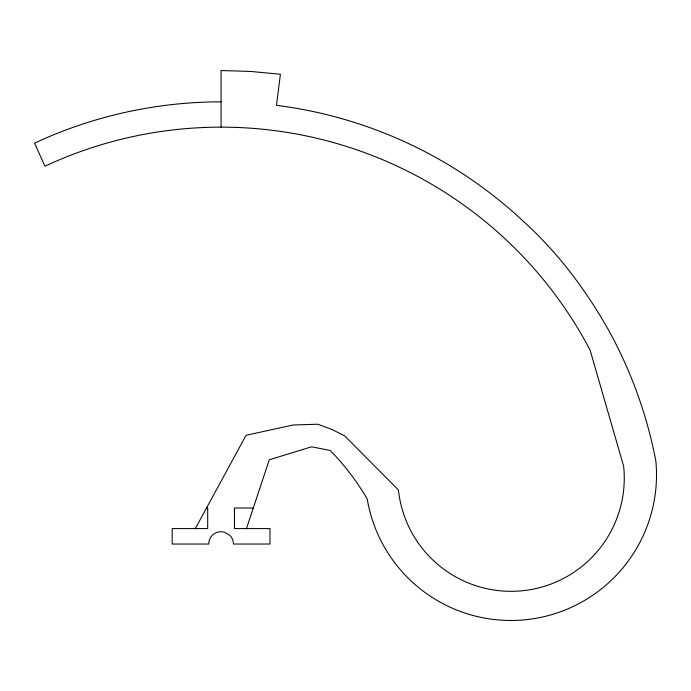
<?xml version="1.0" encoding="UTF-8"?>
<svg xmlns="http://www.w3.org/2000/svg" width="691" height="691" viewBox="0 0 691 691"><rect width="100%" height="100%" fill="white"/><g stroke="black" fill="none" stroke-linecap="round" stroke-linejoin="round"><path stroke-width="1.04" d="M246.454 528.589L269.291 459.783L311.606 446.809L330.108 450.437L335.731 456.233A256.922 256.922 0 0 1 364.805 494.868L367.241 499.127A145.654 145.654 0 0 0 529.885 619.231A145.654 145.654 0 0 0 655.863 461.096A442.62 442.62 0 0 0 608.952 330.799C588.525 294.461 563.718 260.421 533.901 231.2L523.769 221.699A442.18 442.18 0 0 0 276.495 105.343L280.416 74.257L250.807 71.458L221.077 70.525L221.077 127.144M195.337 528.589L246.039 435.304L293.044 425.008L317.843 424.205L332.259 429.612L344.662 435.883L398.439 489.971A113.229 113.229 0 0 0 522.923 590.701A113.229 113.229 0 0 0 623.645 466.218L590.149 350.277L586.4 343.194A416.854 416.854 0 0 0 55.513 161.444L44.95 166.194L34.55 143.149L45.468 138.226A442.18 442.18 0 0 1 221.077 101.853M206.531 508.006L207.689 508.006L207.689 528.589L172.18 528.589L172.18 544.033L208.725 544.033A12.352 12.352 0 0 1 221.077 531.681L224.273 532.105L229.809 535.3A12.352 12.352 0 0 1 233.428 544.033L269.965 544.033L269.965 528.589L234.456 528.589L234.456 508.006L253.286 508.006"/></g></svg>
